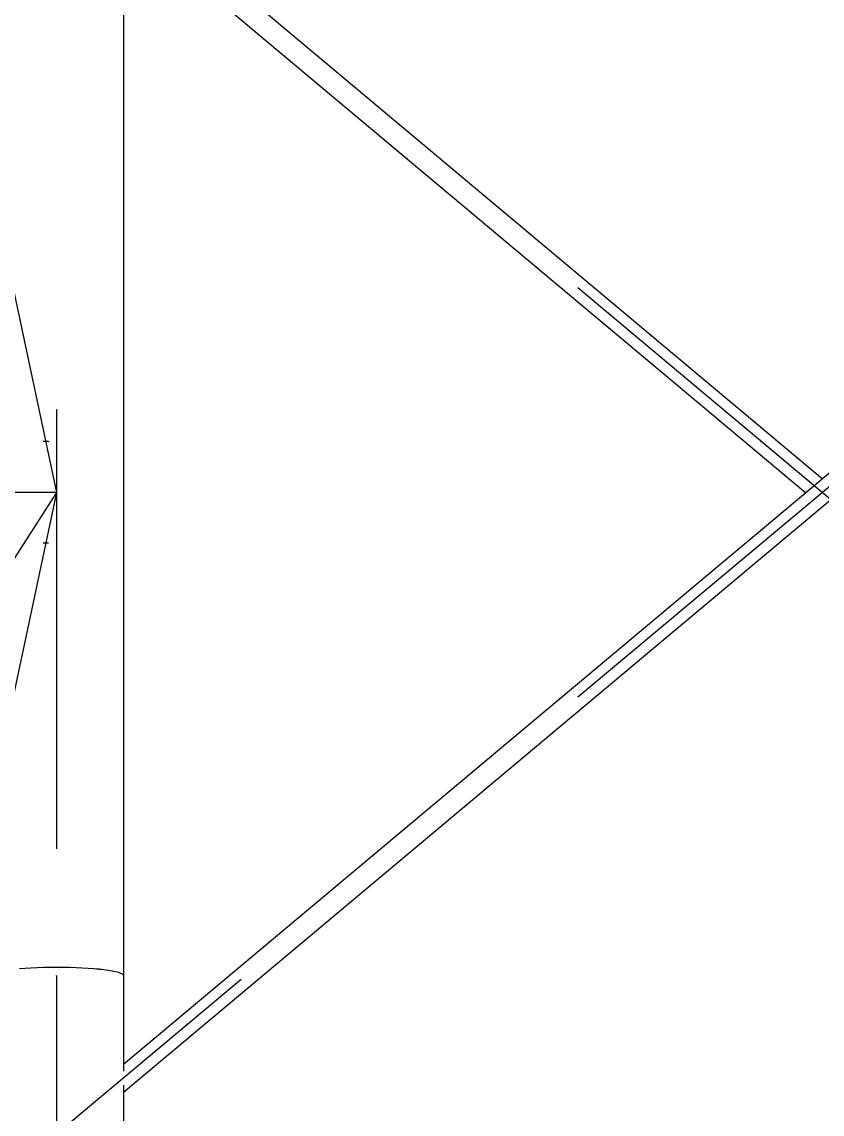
# Model space of a CAD drawing. Header units: millimetres. Extents: x 150209.93 to 150215.05, y 136675.65 to 136679.93.
# Drawn here: x 150213.6065 to 150213.7888, y 136678.8015 to 136679.0501 of the extents above; entities that cross this region are included whole.
import ezdxf

# ---------------------------------------------------------------- set-up
doc = ezdxf.new("R2010")
doc.units = ezdxf.units.MM
doc.header["$LTSCALE"] = 0.25
doc.linetypes.add('CENTER', pattern=[50.8, 31.75, -6.35, 6.35, -6.35])
doc.linetypes.add('XKITLINE00', pattern=[0])

# ---------------------------------------------------------------- blocks, each defined once
blk = doc.blocks.new('çatıı')
at = {"color": 8, "linetype": 'CENTER'}
for p, q in [((23430, 17654.9), (23430, 16010.7)), ((22900, 17380.3), (23430, 16560.3)), ((25173.6, 17290.3), (23430, 15830.3)), ((25173.6, 15830.3), (23430, 17290.3)), ((23342.5, 16970.3), (23430, 16560.3)), ((23420.6, 16618.3), (23414.6, 16618.4)), ((23430, 16560.3), (22900, 16560.3)), ((23430, 16560.3), (22900, 15740.3)), ((23255, 16560.3), (23430, 15740.3)), ((23430, 16560.3), (23342.5, 16150.3)), ((23420.7, 16502.7), (23414.7, 16502.8)), ((23430, 16010.7), (23430, 14354.3))]:
    blk.add_line(p, q, dxfattribs=at)
at = {"color": 8, "linetype": 'XKITLINE00'}
for p, q in [((23506.2, 15910), (25130.7, 17270.2)), ((23506.2, 15878.2), (25161.5, 17264.2)), ((23506.2, 17242.4), (24301.8, 16576.2)), ((23506.2, 17220), (23506.2, 16010.7)), ((23506.2, 17210.6), (24282.8, 16560.3)), ((23387.7, 16018.8), (23394.1, 16019.3)), ((23387.7, 16018.8), (23394.1, 16019.3)), ((23394.1, 16019.3), (23400.8, 16019.7)), ((23394.1, 16019.3), (23400.8, 16019.7)), ((23400.8, 16019.7), (23407.9, 16020)), ((23400.8, 16019.7), (23407.9, 16020)), ((23407.9, 16020), (23415.1, 16020.3)), ((23407.9, 16020), (23415.1, 16020.3)), ((23415.1, 16020.3), (23422.5, 16020.4)), ((23415.1, 16020.3), (23422.5, 16020.4)), ((23422.5, 16020.4), (23430, 16020.5)), ((23422.5, 16020.4), (23430, 16020.4)), ((23430, 16020.5), (23437.5, 16020.4)), ((23430, 16020.4), (23437.5, 16020.4)), ((23437.5, 16020.4), (23444.9, 16020.3)), ((23437.5, 16020.4), (23444.9, 16020.3)), ((23444.9, 16020.3), (23452.1, 16020)), ((23444.9, 16020.3), (23452.1, 16020)), ((23452.1, 16020), (23459.2, 16019.7)), ((23452.1, 16020), (23459.2, 16019.7)), ((23459.2, 16019.7), (23465.9, 16019.3)), ((23459.2, 16019.7), (23465.9, 16019.3)), ((23465.9, 16019.3), (23472.3, 16018.8)), ((23465.9, 16019.3), (23472.3, 16018.8)), ((23472.3, 16018.8), (23478.3, 16018.3)), ((23472.3, 16018.8), (23478.3, 16018.2)), ((23478.3, 16018.3), (23483.9, 16017.6)), ((23478.3, 16018.2), (23483.9, 16017.6)), ((23483.9, 16017.6), (23488.9, 16016.9)), ((23483.9, 16017.6), (23488.9, 16016.9)), ((23488.9, 16016.9), (23493.4, 16016.1)), ((23488.9, 16016.9), (23493.4, 16016.1)), ((23493.4, 16016.1), (23497.2, 16015.3)), ((23493.4, 16016.1), (23497.2, 16015.3)), ((23497.2, 16015.3), (23500.4, 16014.5)), ((23497.2, 16015.3), (23500.4, 16014.5)), ((23500.4, 16014.5), (23502.9, 16013.6)), ((23500.4, 16014.5), (23502.9, 16013.6)), ((23502.9, 16013.6), (23504.7, 16012.6)), ((23504.7, 16012.6), (23505.8, 16011.7)), ((23504.7, 16012.6), (23505.8, 16011.7)), ((23505.8, 16011.7), (23506.2, 16010.7)), ((23505.8, 16011.7), (23506.2, 16010.7)), ((23506.2, 16010.7), (23506.2, 15902.1)), ((23506.2, 15886.2), (23506.2, 15594.7))]:
    blk.add_line(p, q, dxfattribs=at)
for centre in [(23414.6, 16618.4), (23420.6, 16618.3), (23430, 16560.3), (23430, 16560.3), (23430, 16560.3), (23430, 16560.3), (23430, 16560.3), (23414.7, 16502.8), (23420.7, 16502.7), (23430, 16010.7), (23430, 16010.7)]:
    blk.add_circle(centre, 0.05, dxfattribs=at)

msp = doc.modelspace()

# ---------------------------------------------------------------- block references
at = {"xscale": 0.0002000170049888334, "yscale": 0.0002000170049888334, "zscale": 0.0002000170049888334}
msp.add_blockref('çatıı', (150208.92807, 136675.63059), dxfattribs=at)

doc.saveas('drawing.dxf')
